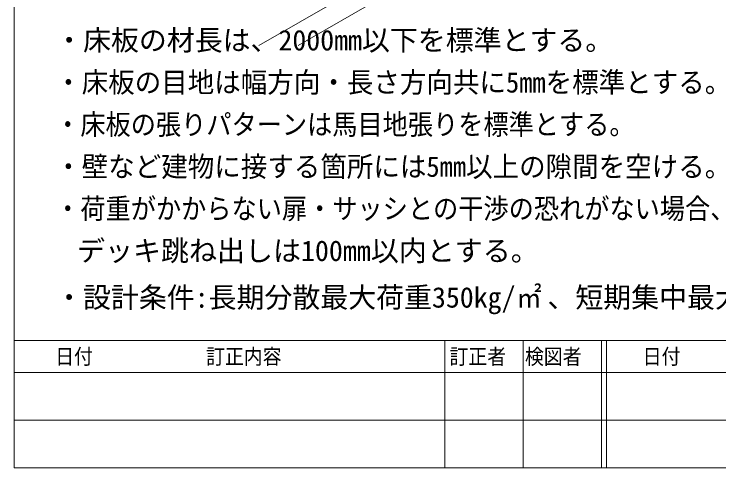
# Model space of a CAD drawing. Units: millimetres, scale not verified. Extents: x -4131 to 4169, y -981 to 998.
# Drawn here: x -4130.9 to -3771.1, y -980.8 to -749.2 of the extents above; entities that cross this region are included whole.
import ezdxf
from ezdxf.enums import TextEntityAlignment as Align

# ---------------------------------------------------------------- set-up
doc = ezdxf.new("R2010")
doc.units = ezdxf.units.MM
doc.header["$LTSCALE"] = 10
for name, color, linetype, lineweight in [('0-0_図枠', 7, 'Continuous', 9), ('0-2_文字', 4, 'Continuous', 9), ('0-4_一般', 4, 'Continuous', 9)]:
    doc.layers.add(name, color=color, linetype=linetype, lineweight=lineweight)
doc.styles.add('ＭＳ ゴシック', font='')
doc.styles.get('ＭＳ ゴシック').set_extended_font_data('MS Gothic')

msp = doc.modelspace()

# ---------------------------------------------------------------- linework, layer by layer
at = {"layer": '0-0_図枠'}
for p, q in [((-3910.95, -915.79), (-3910.95, -980.79)), ((-3870.95, -915.79), (-3870.95, -980.79)), ((-3830.95, -915.79), (-3830.95, -980.79)), ((-3828.45, -915.79), (-3828.45, -980.79)), ((-4130.95, -932.04), (-3530.95, -932.04)), ((-4130.95, -956.42), (-3530.95, -956.42))]:
    msp.add_line(p, q, dxfattribs=at)
at = {"layer": '0-0_図枠', "color": 5}
for points in [[(-4130.95, 384.21), (-2130.95, 384.21), (-2130.95, -915.79), (-4130.95, -915.79)], [(-4130.95, -915.79), (-2130.95, -915.79), (-2130.95, -980.79), (-4130.95, -980.79)]]:
    msp.add_lwpolyline(points, close=True, dxfattribs=at)
at = {"layer": '0-4_一般'}
for p, q in [((-3858.71, -680.3), (-4005.93, -765.3)), ((-3838.71, -680.3), (-3985.93, -765.3))]:
    msp.add_line(p, q, dxfattribs=at)

# ---------------------------------------------------------------- texts
at = {"layer": '0-0_図枠', "style": 'ＭＳ ゴシック', "width": 0.9}
for s, p in [('日付\u3000\u3000\u3000\u3000\u3000\u3000訂正内容', (-4109.97, -930.21)), ('訂正者\u3000検図者', (-3908.6, -930.25)), ('日付\u3000\u3000\u3000\u3000\u3000\u3000訂正内容', (-3809.97, -930.21))]:
    msp.add_text(s, height=7.845, dxfattribs=at).set_placement(p, align=Align.BOTTOM_LEFT)
at = {"layer": '0-2_文字', "style": 'ＭＳ ゴシック'}
for s, height, p in [('・床板の材長は、2000mm以下を標準とする。', 10.45, (-4109.99, -770.88)), (' デッキ跳ね出しは100mm以内とする。', 10.48, (-4105.95, -878.36)), ('・設計条件:長期分散最大荷重350kg/', 10.45, (-4109.99, -902.13)), ('、短期集中最大荷重15', 10.45, (-3858.6, -902.13))]:
    msp.add_text(s, height=height, dxfattribs=at).set_placement(p, align=Align.BOTTOM_LEFT)
for s, height, width, p in [('・床板の目地は幅方向・長さ方向共に5mmを標準とする。', 10.45, 0.95, (-4109.99, -792.38)), ('・床板の張りパターンは馬目地張りを標準とする。', 10.48, 0.9, (-4109.99, -813.89)), ('・壁など建物に接する箇所には5mm以上の隙間を空ける。', 10.45, 0.95, (-4109.99, -835.38)), ('・荷重がかからない扉・サッシとの干渉の恐れがない場合、', 10.48, 0.9, (-4109.99, -856.84)), ('㎡', 10.48, 0.9, (-3874.4, -902.13))]:
    msp.add_text(s, height=height, dxfattribs=dict(at, width=width)).set_placement(p, align=Align.BOTTOM_LEFT)

doc.saveas('drawing.dxf')
